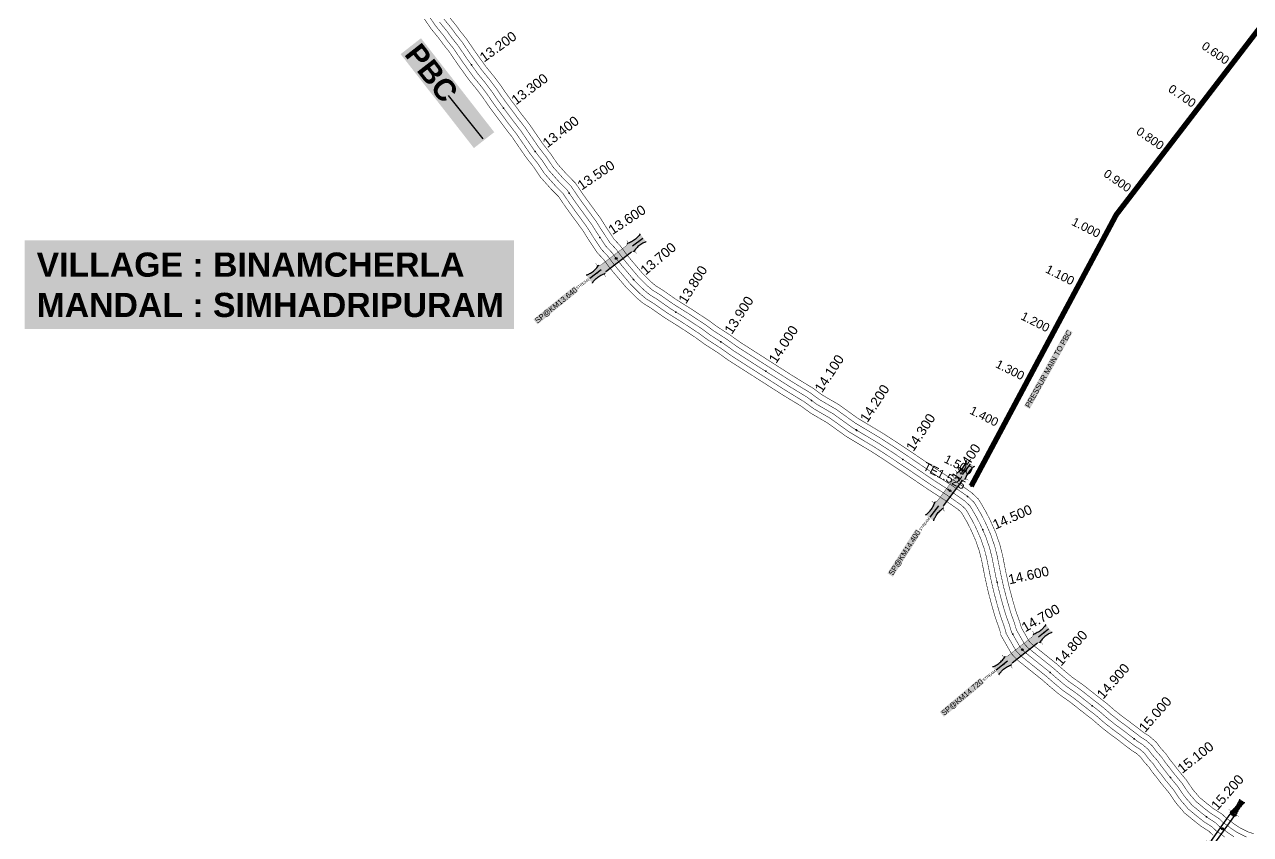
# Model space of a CAD drawing. Header units: inches. Extents: x 174104 to 230935, y 1583276 to 1631460.
# Drawn here: x 186362 to 188643, y 1611636 to 1613143 of the extents above; entities that cross this region are included whole.
import ezdxf
from ezdxf.enums import TextEntityAlignment as Align

# ---------------------------------------------------------------- set-up
doc = ezdxf.new("R2010")
doc.units = ezdxf.units.IN
doc.header["$LTSCALE"] = 15
doc.header["$MEASUREMENT"] = 0
doc.linetypes.add('HIDDEN2', pattern=[0.1875, 0.125, -0.0625])
for name, color, linetype in [('CANAL1', 7, 'Continuous'), ('CHANAGE', 1, 'Continuous'), ('CSMark', 72, 'Continuous'), ('RE REMARKS', 7, 'Continuous'), ('STRUCTURE', 5, 'Continuous'), ('TEXT', 1, 'Continuous'), ('text2', 7, 'Continuous')]:
    doc.layers.add(name, color=color, linetype=linetype)
doc.styles.get("Standard").update_dxf_attribs({"font": 'arial.ttf'})
doc.dimstyles.get("Standard").update_dxf_attribs({"dimtxt": 0.18, "dimasz": 0.18, "dimexe": 0.18, "dimexo": 0.0625, "dimgap": 0.09, "dimtad": 0, "dimtih": 1, "dimtoh": 1, "dimdec": 4, "dimzin": 0, "dimdsep": 46, "dimtxsty": 'Standard', "dimcen": 0.09, "dimadec": 0, "dimazin": 0, "dimtfac": 1, "dimtdec": 4, "dimtofl": 0, "dimtmove": 0, "dimatfit": 3, "dimfxl": 1, "dimtolj": 1, "dimtzin": 0, "dimarcsym": 0})

# ---------------------------------------------------------------- blocks, each defined once
blk = doc.blocks.new('UT')
at = {"layer": 'STRUCTURE'}
h = blk.add_hatch(dxfattribs=at)
h.set_pattern_fill('DASH', color=150, scale=8, angle=-39.6278, style=0)
h.set_pattern_definition([(320.372247933, (-4370.464, -6260.8811), (1.40800153113, 0.132407282), [1, -1])])
h.paths.add_polyline_path([(765163, 1700681.9), (765165.6, 1700680.6), (765167.2, 1700680.3), (765169.1, 1700680), (765172.4, 1700679.6), (765176.4, 1700679.3), (765179.5, 1700679.5), (765183.1, 1700679.9), (765187.7, 1700680.9), (765188.9, 1700681.2), (765193.1, 1700682.2), (765196.1, 1700680.2), (765196.1, 1700672.2), (765193.1, 1700670.2), (765190.5, 1700670.8), (765188.1, 1700671.3), (765185.5, 1700671.8), (765183.6, 1700672.1), (765181, 1700672.5), (765180.3, 1700672.5), (765178.5, 1700672.6), (765176.7, 1700672.6), (765174.6, 1700672.5), (765172.5, 1700672.3), (765170.4, 1700672), (765168.5, 1700671.7), (765166.1, 1700671.2), (765165, 1700670.8), (765163, 1700669.7)])
h.paths.add_polyline_path([(765259.1, 1700682.2), (765256.1, 1700680.2), (765256.1, 1700672.2), (765259.1, 1700670.2), (765261.9, 1700671), (765264.4, 1700671.6), (765266.4, 1700672), (765269.1, 1700672.5), (765272.7, 1700673), (765276.1, 1700673.1), (765278.6, 1700672.9), (765281.2, 1700672.7), (765283.9, 1700672.3), (765286.4, 1700671.9), (765288, 1700671.3), (765289.2, 1700670.6), (765289.1, 1700682.7), (765287.6, 1700681.8), (765285.7, 1700681.2), (765283, 1700680.7), (765281.2, 1700680.4), (765276.7, 1700679.9), (765272.7, 1700679.9), (765268.7, 1700680.3), (765264.8, 1700681), (765261.2, 1700681.7)])
at = {"layer": 'STRUCTURE', "color": 150, "const_width": 0.628}
for points in [[(765190.1, 1700688.2), (765190.1, 1700684.2), (765196.1, 1700680.2), (765256.1, 1700680.2), (765262.1, 1700684.2), (765262.1, 1700688.2)], [(765190.1, 1700664.2), (765190.1, 1700668.2), (765196.1, 1700672.2), (765256.1, 1700672.2), (765262.1, 1700668.2), (765262.1, 1700664.2)]]:
    blk.add_lwpolyline(points, dxfattribs=at)
at = {"layer": 'STRUCTURE', "color": 150}
for points in [[(765196.1, 1700680.2), (765256.1, 1700680.2)], [(765196.1, 1700672.2), (765256.1, 1700672.2)], [(765196.1, 1700672.2), (765256.1, 1700672.2)]]:
    blk.add_lwpolyline(points, dxfattribs=at)
at = {"layer": 'STRUCTURE', "color": 0}
blk.add_circle((765226.1, 1700676.2), 1.89, dxfattribs=at)
at = {"layer": 'STRUCTURE', "color": 150}
for points in [[(765163, 1700681.9), (765164.4, 1700681.1), (765167.9, 1700680.2), (765171.2, 1700679.8), (765176.1, 1700679.4), (765184.7, 1700680.3), (765193.1, 1700682.2)], [(765163, 1700669.7), (765164.3, 1700670.6), (765167.8, 1700671.6), (765171.2, 1700672.1), (765176, 1700672.6), (765184.7, 1700672), (765193.1, 1700670.2)], [(765289.1, 1700682.7), (765287.8, 1700681.9), (765284.3, 1700680.9), (765280.9, 1700680.4), (765276.1, 1700679.8), (765267.4, 1700680.5), (765259.1, 1700682.2)], [(765289.2, 1700670.6), (765287.8, 1700671.4), (765284.2, 1700672.3), (765280.9, 1700672.7), (765276.1, 1700673.1), (765267.4, 1700672.2), (765259.1, 1700670.2)]]:
    blk.add_spline(points, degree=3, dxfattribs=at)
at = {"layer": 'STRUCTURE', "color": 0}
blk.add_text('STREAM', height=5, dxfattribs=at).set_placement((765148.2, 1700675.8), align=Align.MIDDLE_CENTER)
for points in [[(765190.9, 1700676), (765164.2, 1700675.8)], [(765289.3, 1700676.7), (765265.4, 1700676.4)]]:
    blk.add_leader(points, dimstyle='Standard', override={"dimasz": 10, "dimgap": 0.09, "dimtad": 0}, dxfattribs=at)
blk = doc.blocks.new('SP')
at = {"layer": 'STRUCTURE'}
h = blk.add_hatch(dxfattribs=at)
h.set_pattern_fill('DASH', color=256, scale=8, style=0)
edge = h.paths.add_edge_path()
edge.add_spline(control_points=[(769825.7, 1706742.1), (769825.3, 1706741.8), (769823.8, 1706740.8), (769820.9, 1706740.3), (769817, 1706739.7), (769811.4, 1706738.9), (769804, 1706739.7), (769798.4, 1706741), (769795.6, 1706741.6)], knot_values=[0, 0, 0, 0, 1.613557, 5.24513, 8.624976, 13.470124, 22.190216, 30.746377, 30.746377, 30.746377, 30.746377], degree=3, periodic=0)
edge.add_line((769795.6, 1706741.6), (769792.6, 1706739.6))
edge.add_line((769792.6, 1706739.6), (769732.6, 1706739.6))
edge.add_line((769732.6, 1706739.6), (769729.6, 1706741.6))
edge.add_spline(control_points=[(769729.6, 1706741.6), (769726.9, 1706740.9), (769721.3, 1706739.5), (769713.9, 1706738.5), (769708.3, 1706739.1), (769704.4, 1706739.6), (769701.5, 1706740), (769700, 1706741), (769699.5, 1706741.3)], knot_values=[0, 0, 0, 0, 8.556161, 17.276253, 22.121402, 25.501247, 29.13282, 30.746377, 30.746377, 30.746377, 30.746377], degree=3, periodic=0)
edge.add_line((769699.5, 1706741.3), (769699.5, 1706722.1))
edge.add_spline(control_points=[(769699.5, 1706722.1), (769700, 1706722.4), (769701.4, 1706723.4), (769704.3, 1706724), (769708.2, 1706724.5), (769713.8, 1706725.3), (769721.2, 1706724.5), (769726.8, 1706723.3), (769729.6, 1706722.6)], knot_values=[0, 0, 0, 0, 1.613557, 5.24513, 8.624976, 13.470124, 22.190216, 30.746377, 30.746377, 30.746377, 30.746377], degree=3, periodic=0)
edge.add_line((769729.6, 1706722.6), (769732.6, 1706724.6))
edge.add_line((769732.6, 1706724.6), (769792.6, 1706724.6))
edge.add_line((769792.6, 1706724.6), (769795.6, 1706722.6))
edge.add_spline(control_points=[(769795.6, 1706722.6), (769798.4, 1706723.3), (769803.9, 1706724.8), (769811.3, 1706725.8), (769817, 1706725.1), (769820.9, 1706724.7), (769823.8, 1706724.2), (769825.2, 1706723.3), (769825.7, 1706723)], knot_values=[0, 0, 0, 0, 8.556161, 17.276253, 22.121402, 25.501247, 29.13282, 30.746377, 30.746377, 30.746377, 30.746377], degree=3, periodic=0)
edge.add_line((769825.7, 1706723), (769825.7, 1706742.1))
h.paths.add_polyline_path([(769764.2, 1706732.1, -1), (769761.1, 1706732.1, -1)], flags=0)
h.paths.add_polyline_path([(769761.1, 1706732.1, 1), (769764.2, 1706732.1, 1)], flags=16)
at = {"layer": 'STRUCTURE', "const_width": 0.628}
for points in [[(769726.6, 1706747.6), (769726.6, 1706743.6), (769732.6, 1706739.6), (769792.6, 1706739.6), (769798.6, 1706743.6), (769798.6, 1706747.6)], [(769726.6, 1706716.6), (769726.6, 1706720.6), (769732.6, 1706724.6), (769792.6, 1706724.6), (769798.6, 1706720.6), (769798.6, 1706716.6)]]:
    blk.add_lwpolyline(points, dxfattribs=at)
at = {"layer": 'STRUCTURE', "color": 3}
blk.add_lwpolyline([(769732.6, 1706724.6), (769792.6, 1706724.6)], dxfattribs=at)
blk.add_lwpolyline([(769732.6, 1706724.6), (769792.6, 1706724.6)], dxfattribs=at)
at = {"layer": 'STRUCTURE', "color": 0}
blk.add_circle((769762.6, 1706732.1), 1.55, dxfattribs=at)
at = {"layer": 'STRUCTURE'}
for points in [[(769699.5, 1706741.3), (769700.9, 1706740.5), (769704.4, 1706739.6), (769707.8, 1706739.2), (769712.6, 1706738.8), (769721.3, 1706739.7), (769729.6, 1706741.6)], [(769825.7, 1706742.1), (769824.3, 1706741.3), (769820.8, 1706740.3), (769817.5, 1706739.8), (769812.7, 1706739.2), (769804, 1706739.9), (769795.6, 1706741.6)], [(769699.5, 1706722.1), (769700.9, 1706723), (769704.4, 1706724), (769707.7, 1706724.5), (769712.5, 1706725), (769721.2, 1706724.4), (769729.6, 1706722.6)], [(769825.7, 1706723), (769824.3, 1706723.8), (769820.8, 1706724.7), (769817.4, 1706725.1), (769812.6, 1706725.5), (769803.9, 1706724.6), (769795.6, 1706722.6)]]:
    blk.add_spline(points, degree=3, dxfattribs=at)
at = {"layer": 'STRUCTURE', "color": 0}
blk.add_text('STREAM', height=5, dxfattribs=at).set_placement((769684.3, 1706732.1), align=Align.MIDDLE_CENTER)
for points in [[(769727.4, 1706732.1), (769700.8, 1706732.1)], [(769824.4, 1706732.1), (769800.5, 1706732.1)]]:
    blk.add_leader(points, dimstyle='Standard', override={"dimasz": 10, "dimgap": 0.09, "dimtad": 0}, dxfattribs=at)
blk = doc.blocks.new('GGG')
at = {"layer": 'STRUCTURE', "color": 5, "insert": (181339.4, 1616872.7), "char_height": 40, "width": 213.631, "attachment_point": 1, "rotation": 22.6465, "bg_fill": 1, "box_fill_scale": 1.1, "bg_fill_color": 7, "bg_fill_true_color": 16777215, "bg_fill_transparency": 0}
blk.add_mtext('{\\fArial|b1|i0|c0|p34;\\C1;PBC}', dxfattribs=at)
at = {"layer": 'RE REMARKS', "color": 1}
blk.add_leader([(181545.2, 1616937), (181450.2, 1616896)], dimstyle='Standard', override={"dimasz": 50}, dxfattribs=at)

msp = doc.modelspace()

# ---------------------------------------------------------------- linework, layer by layer
at = {"layer": 'CANAL1', "color": 200, "const_width": 1}
for points in [[(187105.93827, 1613152.7311), (187118.05034, 1613134.92365), (187132.50816, 1613117.20728), (187141.08243, 1613105.4971), (187151.6896, 1613092.28745), (187169.11206, 1613066.81077), (187188.84961, 1613039.45091), (187204.26858, 1613020.59082), (187214.82342, 1613006.59825), (187222.88777, 1612994.70882), (187233.28988, 1612980.21914), (187244.78721, 1612964.98246), (187255.33689, 1612950.75771), (187268.42864, 1612934.00455), (187294.13069, 1612896.62712), (187308.64185, 1612878.0781), (187321.59858, 1612858.89902), (187341.58745, 1612836.43061), (187355.60135, 1612822.30328), (187368.0121, 1612803.95911), (187381.50282, 1612785.33061), (187400.39377, 1612759.69143), (187409.88528, 1612744.48575), (187427.30023, 1612718.18674), (187439.65664, 1612705.06561), (187448.72574, 1612692.53357), (187457.42633, 1612681.80453), (187468.01799, 1612669.20192), (187481.89755, 1612652.81075), (187492.05475, 1612642.661), (187500.28525, 1612634.49838), (187512.26241, 1612624.37394), (187527.21382, 1612615.12252), (187551.39094, 1612598.19884), (187580.15622, 1612580.14714), (187611.00488, 1612559.88928), (187626.89468, 1612548.12021), (187651.81514, 1612532.12439), (187670.7673, 1612518.52636), (187771.0179, 1612454.4938), (187788.20666, 1612443.96815), (187806.70838, 1612432.73411), (187824.47178, 1612419.67937), (187855.27585, 1612401.76715), (187890.38734, 1612376.50834), (187938.07954, 1612347.94973), (187962.45742, 1612332.20281), (187995.74963, 1612309.94471), (188043.01477, 1612277.8364), (188072.74284, 1612258.72749), (188085.80495, 1612249.70829), (188098.32973, 1612240.86282), (188103.47958, 1612236.03879), (188104.96529, 1612234.63227), (188106.98822, 1612231.37977), (188115.33776, 1612216.92202), (188120.83012, 1612206.37079), (188124.59241, 1612198.20547), (188131.34796, 1612182.87369), (188137.9052, 1612163.976), (188142.11995, 1612147.46006), (188148.73012, 1612114.03363), (188154.48004, 1612088.20302), (188160.58137, 1612065.06122), (188165.596, 1612047.41079), (188169.5372, 1612035.02792), (188174.57085, 1612021.0122), (188177.60728, 1612011.00981), (188177.56088, 1612007.99427), (188185.08569, 1611994.87045), (188185.40376, 1611994.21145), (188190.89326, 1611984.62752), (188198.00722, 1611972.18912), (188208.21462, 1611961.24957), (188227.23504, 1611945.92308), (188255.60775, 1611923.22155), (188271.10586, 1611909.68704), (188286.6092, 1611896.702), (188307.71846, 1611881.8704), (188327.158, 1611866.51246), (188349.70819, 1611848.92144), (188363.64446, 1611836.73057), (188378.99167, 1611824.5847), (188393.53755, 1611813.8868), (188421.70656, 1611792.27294), (188430.14325, 1611787.04151), (188437.92742, 1611780.21756), (188445.17427, 1611770.63081), (188454.09918, 1611760.77901), (188459.79725, 1611752.39794), (188468.02392, 1611742.19268), (188474.7396, 1611733.25664), (188491.28725, 1611713.25683), (188502.26045, 1611697.01923), (188508.04896, 1611689.79326), (188514.72113, 1611682.33449), (188519.45536, 1611676.30922), (188526.16969, 1611671.01613), (188535.32074, 1611663.39175), (188550.02472, 1611651.73814), (188565.08236, 1611642.12039), (188573.09064, 1611634.48344)], [(187150.14366, 1613158.86235), (187164.16184, 1613141.68472), (187172.82957, 1613129.8469), (187183.8404, 1613116.13455), (187201.84594, 1613089.80523), (187220.58239, 1613063.83309), (187235.73142, 1613045.30318), (187247.36258, 1613029.88375), (187255.69223, 1613017.60318), (187265.50612, 1613003.93286), (187276.81679, 1612988.94354), (187287.16511, 1612974.99029), (187300.69736, 1612957.67345), (187326.39331, 1612920.30488), (187341.00615, 1612901.6259), (187353.25342, 1612883.49698), (187370.75055, 1612863.82939), (187386.63465, 1612847.81672), (187400.7839, 1612826.90289), (187413.80318, 1612808.92539), (187433.51023, 1612782.17857), (187443.53272, 1612766.12225), (187458.76377, 1612743.12126), (187470.54736, 1612730.60839), (187480.48626, 1612716.87443), (187488.27367, 1612707.27147), (187498.59201, 1612694.99408), (187511.34845, 1612679.92925), (187520.27525, 1612671.009), (187527.32275, 1612664.01962), (187535.82559, 1612656.83206), (187549.22418, 1612648.54148), (187573.50506, 1612631.54516), (187601.76778, 1612613.80886), (187633.90512, 1612592.70472), (187649.62732, 1612581.05979), (187674.29286, 1612565.22761), (187693.2087, 1612551.65564), (187792.2301, 1612488.4082), (187809.03134, 1612478.11985), (187828.97562, 1612466.00989), (187846.43222, 1612453.18063), (187877.06015, 1612435.37085), (187912.38066, 1612409.96166), (187959.21246, 1612381.91827), (187984.42658, 1612365.63119), (188018.10437, 1612343.11529), (188065.07123, 1612311.2096), (188094.92716, 1612292.01851), (188108.70705, 1612282.50371), (188123.66027, 1612271.94318), (188130.90242, 1612265.15921), (188136.20871, 1612260.13573), (188141.29978, 1612251.95023), (188150.41424, 1612236.16798), (188156.75588, 1612223.98521), (188161.06159, 1612214.64053), (188168.60604, 1612197.51831), (188176.2468, 1612175.498), (188181.14805, 1612156.29194), (188187.87788, 1612122.26037), (188193.35596, 1612097.65098), (188199.16263, 1612075.62678), (188203.902, 1612058.94521), (188207.4308, 1612047.85808), (188212.55515, 1612033.5898), (188216.56227, 1612020.38983), (188220.49231, 1612013.53555), (188220.81424, 1612012.86855), (188225.60274, 1612004.50848), (188230.42278, 1611996.08088), (188235.52338, 1611990.61443), (188252.27896, 1611977.11292), (188281.27025, 1611953.91645), (188297.10614, 1611940.08696), (188310.9928, 1611928.456), (188331.63354, 1611913.9536), (188351.858, 1611897.97554), (188375.19781, 1611879.76856), (188389.23954, 1611867.48543), (188403.26033, 1611856.3893), (188417.56445, 1611845.8692), (188444.47744, 1611825.21906), (188454.02875, 1611819.29649), (188467.37058, 1611807.60044), (188476.01173, 1611796.16919), (188485.61282, 1611785.57099), (188491.96075, 1611776.23406), (188499.59208, 1611766.76732), (188506.1544, 1611758.03536), (188523.34275, 1611737.26117), (188534.49355, 1611720.76077), (188538.58704, 1611715.65074), (188545.38487, 1611708.05151), (188547.96264, 1611704.77078), (188551.35831, 1611702.09387), (188560.54926, 1611694.43625), (188573.27328, 1611684.35186), (188589.88164, 1611673.74361), (188598.26336, 1611665.75056), (188605.92803, 1611660.57409), (188612.46131, 1611655.35141), (188622.21418, 1611648.92086), (188638.92418, 1611640.48382), (188648.78427, 1611637.44433)]]:
    msp.add_lwpolyline(points, dxfattribs=at)
at = {"layer": 'CANAL1', "color": 5, "const_width": 1}
for points in [[(187114.10664, 1613158.50255), (187126.07367, 1613140.90832), (187140.42158, 1613123.32664), (187149.01921, 1613111.58455), (187159.7273, 1613098.24922), (187177.29553, 1613072.55938), (187196.7828, 1613045.54645), (187212.13429, 1613026.76891), (187222.95821, 1613012.41963), (187231.08889, 1613000.43241), (187241.34394, 1612986.14757), (187252.7946, 1612970.97273), (187263.29394, 1612956.81585), (187276.49582, 1612939.92177), (187302.19634, 1612902.54656), (187316.73293, 1612883.96505), (187329.51229, 1612865.04851), (187348.87822, 1612843.2803), (187363.35967, 1612828.68164), (187376.20505, 1612809.69505), (187389.57791, 1612791.22931), (187408.67288, 1612765.31321), (187418.29714, 1612749.89488), (187435.16612, 1612724.42037), (187447.37932, 1612711.45131), (187456.66587, 1612698.61879), (187465.13816, 1612688.17127), (187475.6615, 1612675.64996), (187489.26027, 1612659.59038), (187499.10987, 1612649.748), (187507.04462, 1612641.87869), (187518.1532, 1612632.48847), (187532.71641, 1612623.47726), (187556.91947, 1612606.53542), (187585.55911, 1612588.56257), (187616.72994, 1612568.09314), (187632.57784, 1612556.3551), (187657.43457, 1612540.4002), (187676.37765, 1612526.80868), (187776.32095, 1612462.9724), (187793.41283, 1612452.50608), (187812.27519, 1612441.05305), (187829.96189, 1612428.05468), (187860.72193, 1612410.16808), (187895.88567, 1612384.87167), (187943.36277, 1612356.44186), (187967.94971, 1612340.55991), (188001.33832, 1612318.23735), (188048.52888, 1612286.1797), (188078.28892, 1612267.05024), (188091.53048, 1612257.90715), (188104.66237, 1612248.63291), (188110.33529, 1612243.3189), (188112.77614, 1612241.00813), (188115.56611, 1612236.52238), (188124.10688, 1612221.73351), (188129.81156, 1612210.77439), (188133.70971, 1612202.31423), (188140.66248, 1612186.53484), (188147.4906, 1612166.8565), (188151.87698, 1612149.66803), (188158.51706, 1612116.09032), (188164.19902, 1612090.56501), (188170.22668, 1612067.70261), (188175.1725, 1612050.29439), (188179.0106, 1612038.23546), (188184.06692, 1612024.1566), (188187.63014, 1612012.4189), (188187.60194, 1612010.58613), (188193.93735, 1611999.53673), (188194.25638, 1611998.87572), (188199.57063, 1611989.59776), (188206.11111, 1611978.16206), (188215.04181, 1611968.59078), (188233.49602, 1611953.72054), (188262.02337, 1611930.89527), (188277.60593, 1611917.28702), (188292.7051, 1611904.6405), (188313.69723, 1611889.8912), (188333.333, 1611874.37823), (188356.0806, 1611856.63322), (188370.04323, 1611844.41928), (188385.05884, 1611832.53585), (188399.54427, 1611821.8824), (188427.39928, 1611800.50947), (188436.11462, 1611795.10526), (188445.28821, 1611787.06328), (188452.88363, 1611777.0154), (188461.97759, 1611766.97701), (188467.83813, 1611758.35697), (188475.91596, 1611748.33634), (188482.5933, 1611739.45132), (188499.30112, 1611719.25791), (188510.31872, 1611702.95461), (188515.68348, 1611696.25763), (188522.38707, 1611688.76374), (188526.58218, 1611683.42461), (188532.46685, 1611678.78556), (188541.62787, 1611671.15288), (188555.83686, 1611659.89157), (188571.28218, 1611650.0262), (188579.38382, 1611642.30022), (188588.13799, 1611636.38795), (188594.80134, 1611631.06129)], [(187142.12033, 1613152.87768), (187156.24842, 1613135.56536), (187164.89279, 1613123.75945), (187175.8027, 1613110.17278), (187193.66247, 1613084.05662), (187212.6492, 1613057.73755), (187227.86571, 1613039.12509), (187239.22779, 1613024.06237), (187247.49111, 1613011.87959), (187257.45206, 1612998.00443), (187268.8094, 1612982.95327), (187279.20806, 1612968.93215), (187292.63018, 1612951.75623), (187318.32766, 1612914.38544), (187332.91507, 1612895.73895), (187345.33971, 1612877.34749), (187363.45978, 1612856.9797), (187378.87633, 1612841.43836), (187392.59095, 1612821.16695), (187405.72809, 1612803.02669), (187425.23112, 1612776.55679), (187435.12086, 1612760.71312), (187450.89788, 1612736.88763), (187462.82468, 1612724.22269), (187472.54613, 1612710.78921), (187480.56184, 1612700.90473), (187490.9485, 1612688.54604), (187503.98573, 1612673.14962), (187513.22013, 1612663.922), (187520.56338, 1612656.63931), (187529.9348, 1612648.71753), (187543.72159, 1612640.18674), (187567.97653, 1612623.20858), (187596.36489, 1612605.39343), (187628.18006, 1612584.50086), (187643.94416, 1612572.8249), (187668.67343, 1612556.9518), (187687.59835, 1612543.37332), (187786.92705, 1612479.9296), (187803.82517, 1612469.58192), (187823.40881, 1612457.69095), (187840.94211, 1612444.80532), (187871.61407, 1612426.96992), (187906.88233, 1612401.59833), (187953.92923, 1612373.42614), (187978.93429, 1612357.27409), (188012.51568, 1612334.82265), (188059.55712, 1612302.8663), (188089.38108, 1612283.69576), (188102.98152, 1612274.30485), (188117.32763, 1612264.17309), (188124.04671, 1612257.8791), (188128.39786, 1612253.75987), (188132.72189, 1612246.80762), (188141.64512, 1612231.35649), (188147.77444, 1612219.58161), (188151.94429, 1612210.53177), (188159.29152, 1612193.85716), (188166.6614, 1612172.6175), (188171.39102, 1612154.08397), (188178.09094, 1612120.20368), (188183.63698, 1612095.28899), (188189.51732, 1612072.98539), (188194.3255, 1612056.06161), (188197.9574, 1612044.65054), (188203.05908, 1612030.4454), (188207.32293, 1612016.3997), (188211.64065, 1612008.86927), (188211.96162, 1612008.20428), (188216.92537, 1611999.53824), (188222.31889, 1611990.10794), (188228.69619, 1611983.27322), (188246.01798, 1611969.31546), (188274.85463, 1611946.24273), (188290.60607, 1611932.48698), (188304.8969, 1611920.5175), (188325.65477, 1611905.9328), (188345.683, 1611890.10977), (188368.8254, 1611872.05678), (188382.84077, 1611859.79672), (188397.19316, 1611848.43815), (188411.55773, 1611837.8736), (188438.78472, 1611816.98253), (188448.05738, 1611811.23274), (188460.00979, 1611800.75472), (188468.30237, 1611789.7846), (188477.73441, 1611779.37299), (188483.91987, 1611770.27503), (188491.70004, 1611760.62366), (188498.3007, 1611751.84068), (188515.32888, 1611731.26009), (188526.43528, 1611714.82539), (188530.95252, 1611709.18637), (188537.71893, 1611701.62226), (188540.83582, 1611697.65539), (188545.06115, 1611694.32444), (188554.24213, 1611686.67512), (188567.46114, 1611676.19843), (188583.68182, 1611665.8378), (188591.97018, 1611657.93378), (188599.99801, 1611652.51205), (188606.57466, 1611647.25471), (188617.19159, 1611640.25443), (188635.17109, 1611631.17641)]]:
    msp.add_lwpolyline(points, dxfattribs=at)
at = {"layer": 'CANAL1', "color": 1, "linetype": 'HIDDEN2', "ltscale": 4, "const_width": 1}
msp.add_lwpolyline([(187134.097, 1613146.893), (187148.335, 1613129.446), (187156.956, 1613117.672), (187167.765, 1613104.211), (187185.479, 1613078.308), (187204.716, 1613051.642), (187220, 1613032.947), (187231.093, 1613018.241), (187239.29, 1613006.156), (187249.398, 1612992.076), (187260.802, 1612976.963), (187271.251, 1612962.874), (187284.563, 1612945.839), (187310.262, 1612908.466), (187324.824, 1612889.852), (187337.426, 1612871.198), (187356.169, 1612850.13), (187371.118, 1612835.06), (187384.398, 1612815.431), (187397.653, 1612797.128), (187416.952, 1612770.935), (187426.709, 1612755.304), (187443.032, 1612730.654), (187455.102, 1612717.837), (187464.606, 1612704.704), (187472.85, 1612694.538), (187483.305, 1612682.098), (187496.623, 1612666.37), (187506.165, 1612656.835), (187513.804, 1612649.259), (187524.044, 1612640.603), (187538.219, 1612631.832), (187562.448, 1612614.872), (187590.962, 1612596.978), (187622.455, 1612576.297), (187638.261, 1612564.59), (187663.054, 1612548.676), (187681.988, 1612535.091), (187740.70871, 1612497.58462), (187781.624, 1612471.451), (187798.619, 1612461.044), (187817.842, 1612449.372), (187835.452, 1612436.43), (187866.168, 1612418.569), (187901.384, 1612393.235), (187948.646, 1612364.934), (187973.442, 1612348.917), (188006.927, 1612326.53), (188054.043, 1612294.523), (188083.835, 1612275.373), (188097.256, 1612266.106), (188110.995, 1612256.403), (188117.191, 1612250.599), (188120.587, 1612247.384), (188124.144, 1612241.665), (188132.876, 1612226.545), (188138.793, 1612215.178), (188142.827, 1612206.423), (188149.977, 1612190.196), (188157.076, 1612169.737), (188161.634, 1612151.876), (188168.304, 1612118.147), (188173.918, 1612092.927), (188179.872, 1612070.344), (188184.749, 1612053.178), (188188.484, 1612041.443), (188193.563, 1612027.301), (188197.653, 1612013.828), (188197.643, 1612013.178), (188202.789, 1612004.203), (188203.109, 1612003.54), (188208.248, 1611994.568), (188214.215, 1611984.135), (188221.869, 1611975.932), (188239.757, 1611961.518), (188268.439, 1611938.569), (188269.90174, 1611937.29159), (188284.106, 1611924.887), (188298.801, 1611912.579), (188319.676, 1611897.912), (188339.508, 1611882.244), (188362.453, 1611864.345), (188376.442, 1611852.108), (188391.126, 1611840.487), (188405.551, 1611829.878), (188433.092, 1611808.746), (188442.086, 1611803.169), (188452.649, 1611793.909), (188460.593, 1611783.4), (188469.856, 1611773.175), (188475.879, 1611764.316), (188483.808, 1611754.48), (188490.447, 1611745.646), (188507.315, 1611725.259), (188518.377, 1611708.89), (188523.318, 1611702.722), (188530.053, 1611695.193), (188533.709, 1611690.54), (188538.764, 1611686.555), (188547.935, 1611678.914), (188561.649, 1611668.045), (188577.482, 1611657.932), (188585.677, 1611650.117), (188594.068, 1611644.45), (188600.688, 1611639.158), (188612.169, 1611631.588)], dxfattribs=at)
at = {"layer": 'text2', "color": 26, "const_width": 10}
msp.add_lwpolyline([(188123, 1612284), (188393, 1612789), (188972, 1613543)], dxfattribs=at)
at = {"layer": 'text2', "color": 3, "linetype": 'Continuous'}
for p in [(187193.36559, 1613067.37574), (187253.13485, 1612987.12379), (187312.02578, 1612906.21143), (187375.26458, 1612828.93099), (187432.36749, 1612746.75889), (187494.70217, 1612668.63841), (187573.65814, 1612607.83706), (187657.05559, 1612552.52623), (187826.08406, 1612443.31472), (187910.52629, 1612387.7605), (187996.09073, 1612333.77479), (188080.28918, 1612277.65222), (188144.4538, 1612202.73097), (188171.13432, 1612105.43222), (188200.18579, 1612008.74318), (188269.90171, 1611937.29161), (188348.04697, 1611875.58289), (188426.30097, 1611813.9567), (188493.68922, 1611741.72738), (188560.64396, 1611668.84155)]:
    msp.add_point(p, dxfattribs=at)
at = {"layer": 'text2'}
for p in [(188606.57019, 1613067.12076), (188545.66522, 1612987.80755), (188484.76025, 1612908.49435), (188423.85528, 1612829.18114), (188369.7371, 1612745.48977), (188322.58767, 1612657.30286), (188275.43823, 1612569.11595), (188228.2888, 1612480.92905), (188181.13936, 1612392.74214), (188133.98993, 1612304.55523), (188123, 1612284)]:
    msp.add_point(p, dxfattribs=at)
at = {"layer": 'text2', "color": 2, "linetype": 'Continuous'}
for p in [(187462.57288, 1612707.47342), (187740.70871, 1612497.58462), (187909.30603, 1612388.4912), (188083.61588, 1612275.51385), (188116, 1612265, 172), (188218.19709, 1611979.86729), (188269.90174, 1611937.29159), (188590.62784, 1611646.77337)]:
    msp.add_point(p, dxfattribs=at)

# ---------------------------------------------------------------- block references
at = {"layer": 'STRUCTURE', "color": 0}
for name, p, rotation in [('SP', (601822.77333, -213155.24356), 37.06221659519719), ('SP', (1084004.50301, -31742.36956), 52.86464550606385), ('SP', (633997.51952, -206467.22644), 38.05013396747386), ('UT', (1128040.65477, 651.99249), 54.47411050120784)]:
    msp.add_blockref(name, p, dxfattribs=dict(at, rotation=rotation))
at = {"layer": 'text2', "rotation": 285.3041464427367}
msp.add_blockref('GGG', (-1420300.20443, 1361258.31823), dxfattribs=at)

# ---------------------------------------------------------------- texts
at = {"layer": 'CHANAGE'}
for s, rotation, p in [('0.600', 325.38753844, (188600.66446, 1613073.75845)), ('0.700', 325.38753844, (188538.57942, 1612994.01048)), ('0.800', 325.38753844, (188479.10221, 1612915.07854)), ('0.900', 325.38753844, (188418.24785, 1612836.31672)), ('1.000', 333.2648343, (188361.80108, 1612752.50553)), ('1.100', 333.2648343, (188313.29242, 1612664.31812)), ('1.200', 333.2648343, (188267.31879, 1612577.00057)), ('1.300', 333.2648343, (188220.35806, 1612487.78166)), ('1.400', 333.2648343, (188172.08125, 1612401.48499)), ('1.500', 333.2648343, (188124.45981, 1612311.07369)), ('TE1.525', 333.2648343, (188111.0066, 1612284.18476))]:
    msp.add_text(s, height=16, rotation=rotation, dxfattribs=at).set_placement(p, align=Align.MIDDLE_RIGHT)
at = {"layer": 'CSMark', "color": 1}
for s, rotation, p in [('13.200', 35.80688811, (187211.56596, 1613079.0663)), ('13.300', 37.03755186, (187270.81918, 1612999.54811)), ('13.400', 38.03658272, (187329.05795, 1612919.49549)), ('13.500', 34.08031607, (187393.11868, 1612841.0881)), ('13.600', 33.51215355, (187450.58735, 1612758.36674)), ('13.700', 40.25692754, (187511.35472, 1612682.3978)), ('13.800', 57.88961609, (187584.65795, 1612626.43511)), ('13.900', 57.30461952, (187670.09053, 1612569.82622)), ('14.000', 56.81778924, (187752.53046, 1612515.6624)), ('14.100', 56.81778924, (187837.90581, 1612461.3925)), ('14.200', 56.81778924, (187922.34804, 1612405.83828)), ('14.300', 56.81778924, (188007.91248, 1612351.85257)), ('14.400', 56.81778924, (188092.11093, 1612295.73)), ('14.500', 23.77942364, (188164.35073, 1612211.14389)), ('14.600', 12.54949244, (188192.2631, 1612109.92414)), ('14.700', 29.82868545, (188218.8596, 1612019.59979)), ('14.800', 48.86926836, (188283.57432, 1611954.02855)), ('14.900', 48.86926836, (188361.71956, 1611892.31985)), ('15.000', 48.86926836, (188439.97356, 1611830.69366)), ('15.100', 38.40727342, (188510.17366, 1611755.70339)), ('15.200', 48.86926836, (188574.31654, 1611685.5785))]:
    msp.add_text(s, height=18, rotation=rotation, dxfattribs=at).set_placement(p, align=Align.MIDDLE_LEFT)
at = {"layer": 'STRUCTURE', "color": 5, "char_height": 10, "attachment_point": 1, "bg_fill": 1, "box_fill_scale": 1.1, "bg_fill_color": 7, "bg_fill_true_color": 16777215, "bg_fill_transparency": 0}
for s, insert, width, rotation in [('SP@KM13.640', (187309.99911, 1612594.11987), 95.9321965, 39.03992356), ('PRESSUR MAIN TO PBC', (188222.79212, 1612433.72502), 161.7780355, 60.81798023), ('SP@KM14.400', (187968.53989, 1612122.26439), 95.9321965, 57.26749494), ('SP@KM14.720', (188066.06945, 1611864.01516), 95.9321965, 40.07801188)]:
    msp.add_mtext(s, dxfattribs=dict(at, insert=insert, width=width, rotation=rotation))
at = {"layer": 'TEXT', "insert": (186384.32306, 1612718.55305), "char_height": 45, "width": 865.5489086, "attachment_point": 1, "bg_fill": 1, "box_fill_scale": 1.5, "bg_fill_color": 50, "bg_fill_transparency": 0}
msp.add_mtext('{\\fArial|b1|i0|c0|p34;\\C5;VILLAGE : BINAMCHERLA\\PMANDAL : SIMHADRIPURAM}', dxfattribs=at)

doc.saveas('drawing.dxf')
